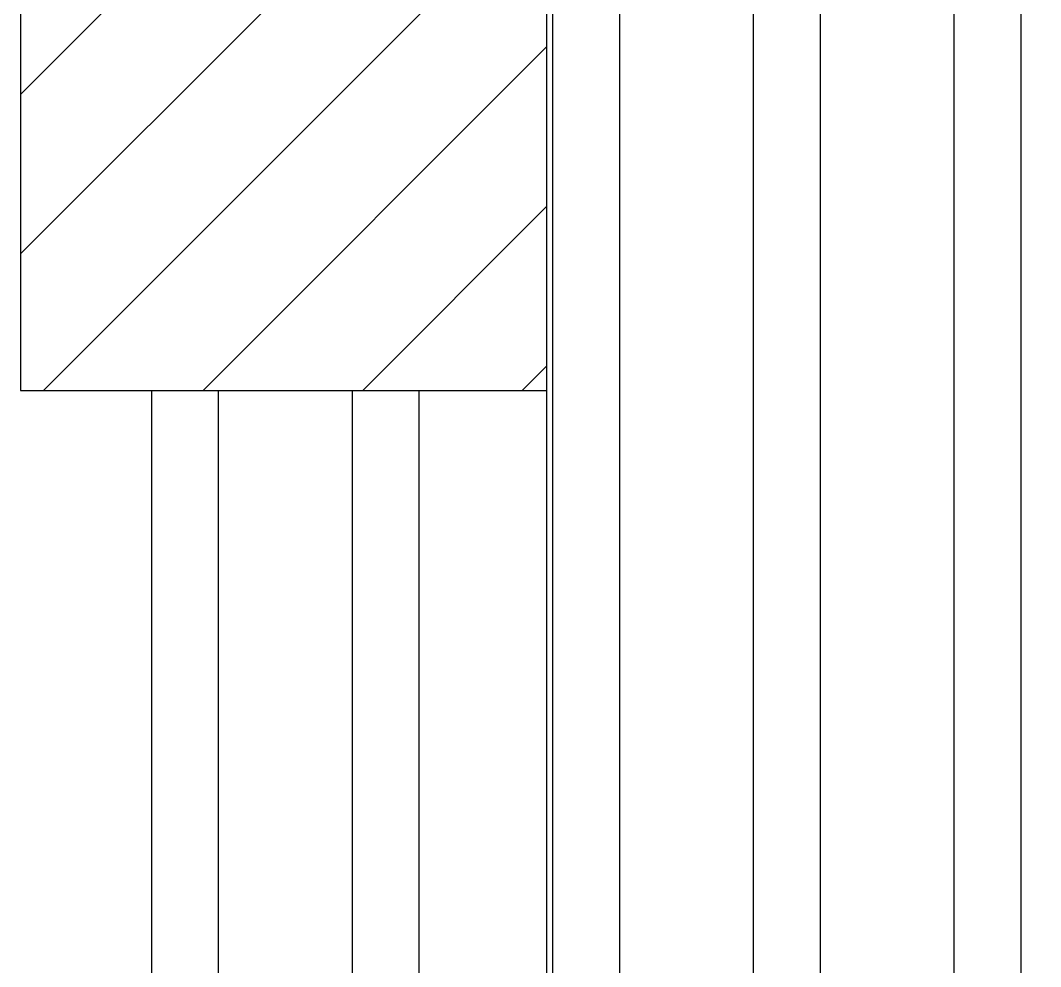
# Model space of a CAD drawing. Header units: millimetres. Extents: x 1417 to 35090, y -5751 to 14938.
# Drawn here: x 4472 to 5247, y -4313 to -3594 of the extents above; entities that cross this region are included whole.
import ezdxf

# ---------------------------------------------------------------- set-up
doc = ezdxf.new("R2010")
doc.units = ezdxf.units.MM
doc.layers.add('Axis', color=42, linetype='Continuous')

msp = doc.modelspace()

# ---------------------------------------------------------------- linework, layer by layer
for p, q in [((4472.17, -1775.36), (4472.17, -3875.36)), ((4872.17, -3875.36), (4872.17, -3275.36)), ((4472.17, -3875.36), (4872.17, -3875.36))]:
    msp.add_line(p, q)
at = {"color": 6, "linetype": 'Continuous'}
for p, q in [((4472.17, -3650.47), (5247.28, -2875.36)), ((4472.17, -3771.7), (4872.17, -3371.7)), ((4489.75, -3875.36), (4872.17, -3492.94)), ((4610.98, -3875.36), (4872.17, -3614.17)), ((4732.22, -3875.36), (4872.17, -3735.4)), ((4853.45, -3875.36), (4872.17, -3856.64))]:
    msp.add_line(p, q, dxfattribs=at)
at = {"linetype": 'Continuous'}
for p, q in [((4876.8, -5750.87), (4876.8, -3275.36)), ((4927.6, -5750.87), (4927.6, -3275.36)), ((5029.2, -5750.87), (5029.2, -3275.36)), ((5080, -5750.87), (5080, -3275.36)), ((5181.6, -5750.87), (5181.6, -3275.36)), ((5232.4, -5750.87), (5232.4, -3275.36)), ((4572, -5750.87), (4572, -3875.36)), ((4622.8, -5750.87), (4622.8, -3875.36)), ((4724.4, -5750.87), (4724.4, -3875.36)), ((4775.2, -5750.87), (4775.2, -3875.36))]:
    msp.add_line(p, q, dxfattribs=at)
at = {"layer": 'Axis'}
msp.add_line((4872.17, -5131.3), (4872.17, 1012.18), dxfattribs=at)

doc.saveas('drawing.dxf')
